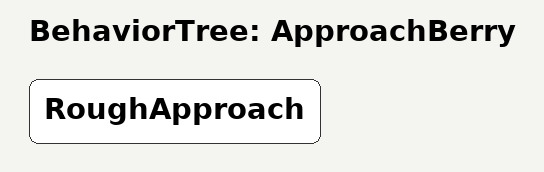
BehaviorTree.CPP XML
<root BTCPP_format="4">
  <BehaviorTree ID="ApproachBerry">
    <RoughApproach/>
  </BehaviorTree>
</root>
